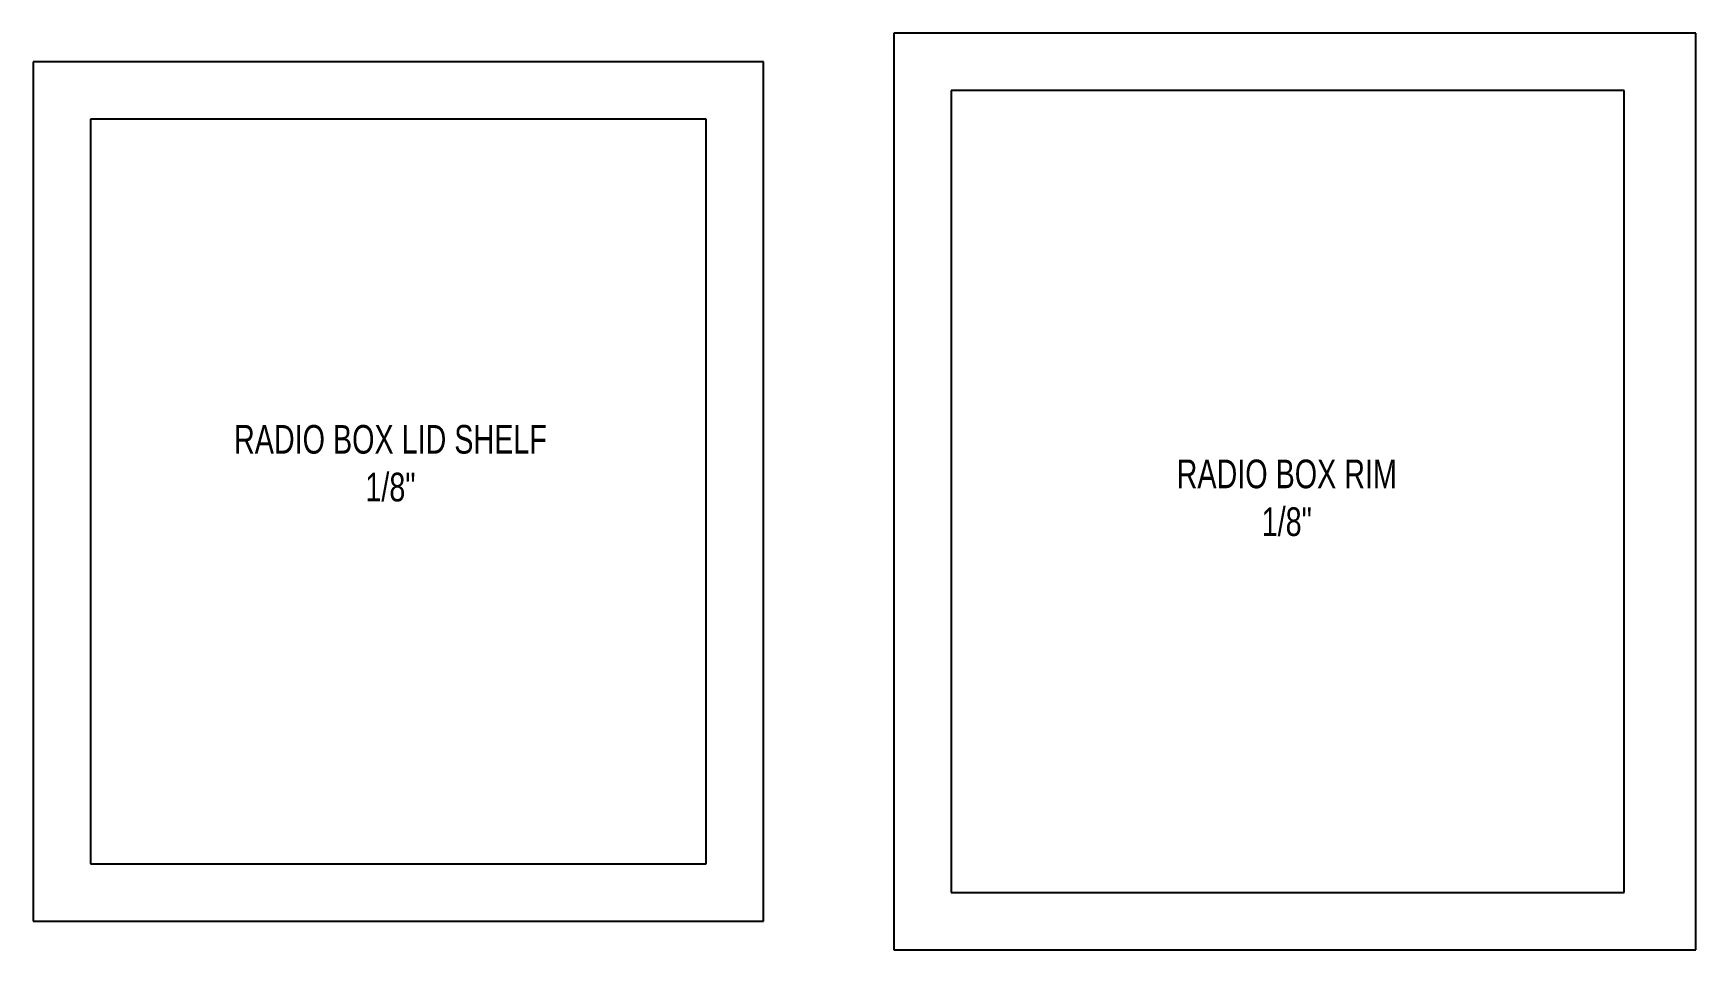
# Model space of a CAD drawing. Extents: x 1.1 to 15.6, y 1.6 to 9.6.
import ezdxf

# ---------------------------------------------------------------- set-up
doc = ezdxf.new("R2010")
doc.units = 0
doc.layers.get('0').update_dxf_attribs({"linetype": 'CONTINUOUS'})
doc.styles.add('SLDTEXTSTYLE0', font='txt', dxfattribs={"width": 0.75})

msp = doc.modelspace()

# ---------------------------------------------------------------- linework, layer by layer
at = {"color": 7, "linetype": 'CONTINUOUS'}
for p, q in [((15.61, 9.604), (8.61, 9.604)), ((8.61, 9.604), (8.61, 1.604)), ((15.61, 1.604), (15.61, 9.604)), ((7.474, 9.354), (1.099, 9.354)), ((1.099, 9.354), (1.099, 1.854)), ((7.474, 1.854), (7.474, 9.354)), ((14.985, 9.104), (9.11, 9.104)), ((9.11, 9.104), (9.11, 2.104)), ((14.985, 2.104), (14.985, 9.104)), ((6.974, 8.854), (1.599, 8.854)), ((1.599, 8.854), (1.599, 2.354)), ((6.974, 2.354), (6.974, 8.854)), ((1.599, 2.354), (6.974, 2.354)), ((9.11, 2.104), (14.985, 2.104)), ((1.099, 1.854), (7.474, 1.854)), ((8.61, 1.604), (15.61, 1.604))]:
    msp.add_line(p, q, dxfattribs=at)

# ---------------------------------------------------------------- texts
at = {"color": 7, "char_height": 0.25, "attachment_point": 2, "style": 'SLDTEXTSTYLE0'}
for s, insert in [('RADIO BOX LID SHELF\\P1/8"', (4.217, 6.185)), ('RADIO BOX RIM\\P1/8"', (12.04, 5.883))]:
    msp.add_mtext(s, dxfattribs=dict(at, insert=insert))

doc.saveas('drawing.dxf')
